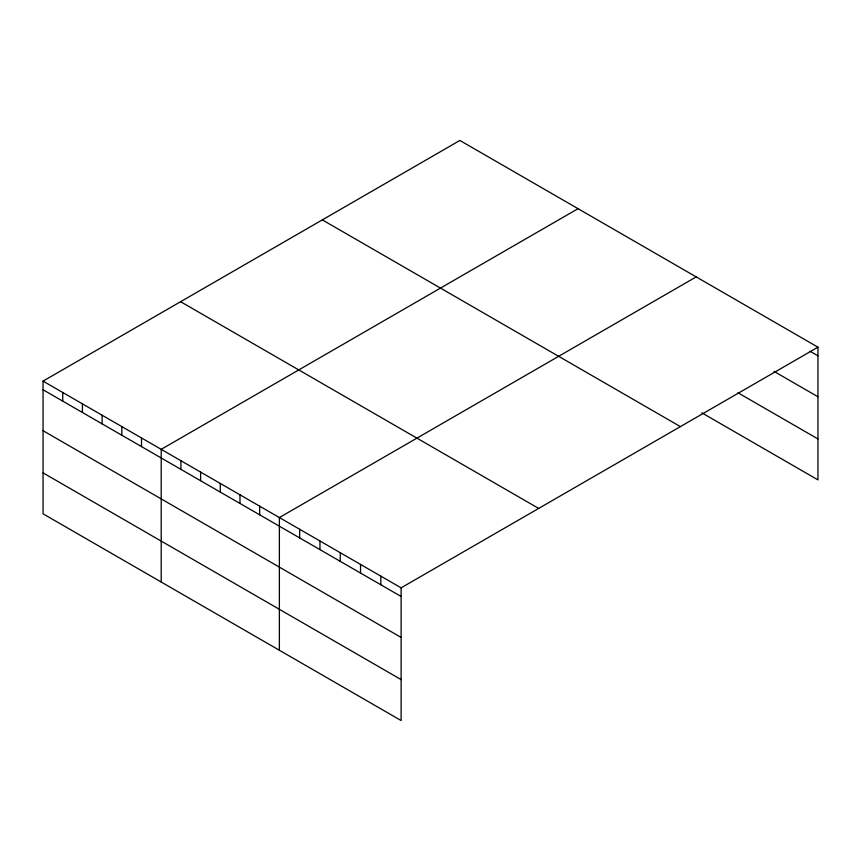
<?xml version="1.0" encoding="UTF-8"?>
<svg xmlns="http://www.w3.org/2000/svg" width="861" height="861" viewBox="0 0 861 861"><rect width="100%" height="100%" fill="white"/><g stroke="black" fill="none" stroke-linecap="round" stroke-linejoin="round"><path stroke-width="1.29" d="M817.95 347.187L459.882 140.461L43.05 381.122L43.05 513.813L401.118 720.539L401.118 587.848L817.95 347.187L817.95 479.878L701.844 412.849M578.043 208.685L161.211 449.334L161.211 582.036M696.205 276.898L279.373 517.558L279.373 650.249M810.061 351.266L817.95 355.819M773.985 371.382L817.95 396.76M737.92 392.734L817.95 438.938M322.326 219.878L680.394 426.604M180.606 301.705L538.674 508.431M43.05 381.122L401.118 587.848M43.05 389.753L401.118 596.479M43.05 430.694L401.118 637.42M43.05 472.872L401.118 679.598M380.82 576.127L380.82 584.759M360.533 564.418L360.533 573.049M340.246 552.697L340.246 561.34M319.958 540.988L319.958 549.619M299.66 529.278L299.66 537.91M259.678 506.193L259.678 514.824M239.982 494.817L239.982 503.448M220.287 483.451L220.287 492.083M200.602 472.076L200.602 480.707M180.907 460.71L180.907 469.342M141.516 437.969L141.516 446.601M121.821 426.604L121.821 435.235M102.125 415.228L102.125 423.86M82.441 403.863L82.441 412.494M62.745 392.487L62.745 401.118"/></g></svg>
